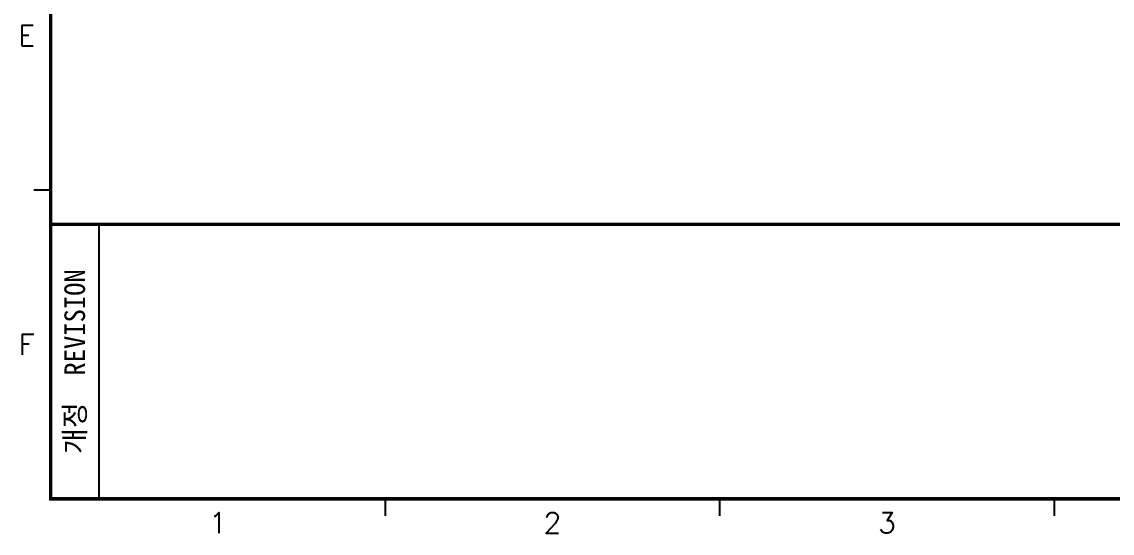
# Model space of a CAD drawing. Extents: x 295 to 953, y 10 to 290.
# Drawn here: x 487.8 to 646.7, y 10 to 84.5 of the extents above; entities that cross this region are included whole.
import ezdxf
from ezdxf.enums import TextEntityAlignment as Align

# ---------------------------------------------------------------- set-up
doc = ezdxf.new("R2010")
doc.units = 0
doc.header["$LTSCALE"] = 5
doc.header["$MEASUREMENT"] = 0
doc.layers.get('0').update_dxf_attribs({"linetype": 'CONTINUOUS', "lineweight": 25})
doc.layers.add('6', color=6, linetype='CONTINUOUS', lineweight=13)
for name, color, linetype in [('SHEET', 3, 'CONTINUOUS'), ('문자', 4, 'CONTINUOUS'), ('테두리', 3, 'CONTINUOUS')]:
    doc.layers.add(name, color=color, linetype=linetype)
doc.styles.get("Standard").update_dxf_attribs({"font": 'simplex.shx'})
doc.styles.add('굴림체', font='')
doc.styles.get('굴림체').set_extended_font_data('GulimChe')

# ---------------------------------------------------------------- blocks, each defined once
blk = doc.blocks.new('C')
at = {"layer": 'SHEET'}
blk.add_line((22, 55), (22, 15), dxfattribs=at)
at = {"layer": '테두리'}
for points, const_width in [([(15, 285), (15, 15), (405, 15), (405, 285), (15, 285)], 0.5), ([(12.5, 60), (15, 60)], 0.3), ([(15, 55), (405, 55)], 0.5), ([(63.75, 12.5), (63.75, 15)], 0.3), ([(112.5, 12.5), (112.5, 15)], 0.3), ([(161.25, 12.5), (161.25, 15)], 0.3)]:
    blk.add_lwpolyline(points, dxfattribs=dict(at, const_width=const_width))
at = {"layer": '문자'}
for s, p in [('E', (11.5, 82.5)), ('F', (11.5, 37.5)), ('1', (39.38, 11.5)), ('2', (88.12, 11.5)), ('3', (136.88, 11.5))]:
    blk.add_text(s, height=3, dxfattribs=at).set_placement(p, align=Align.MIDDLE)
at = {"layer": '문자', "style": '굴림체'}
blk.add_text('개정  REVISION', height=3, rotation=90, dxfattribs=at).set_placement((18.5, 35), align=Align.MIDDLE_CENTER)

msp = doc.modelspace()

# ---------------------------------------------------------------- linework, layer by layer
msp.add_line((491.98, 15), (491.98, 15))
msp.add_line((491.98, 15), (491.98, 15))

# ---------------------------------------------------------------- block references
msp.add_blockref('C', (476.98, 0))

# ---------------------------------------------------------------- texts
at = {"layer": '6', "color": 4, "insert": (573.67, 73.54), "char_height": 3, "width": 36.962, "attachment_point": 4, "style": '굴림체'}
msp.add_mtext('{\\f굴림|b0|i0|c129;\\C7;', dxfattribs=at)

doc.saveas('drawing.dxf')
